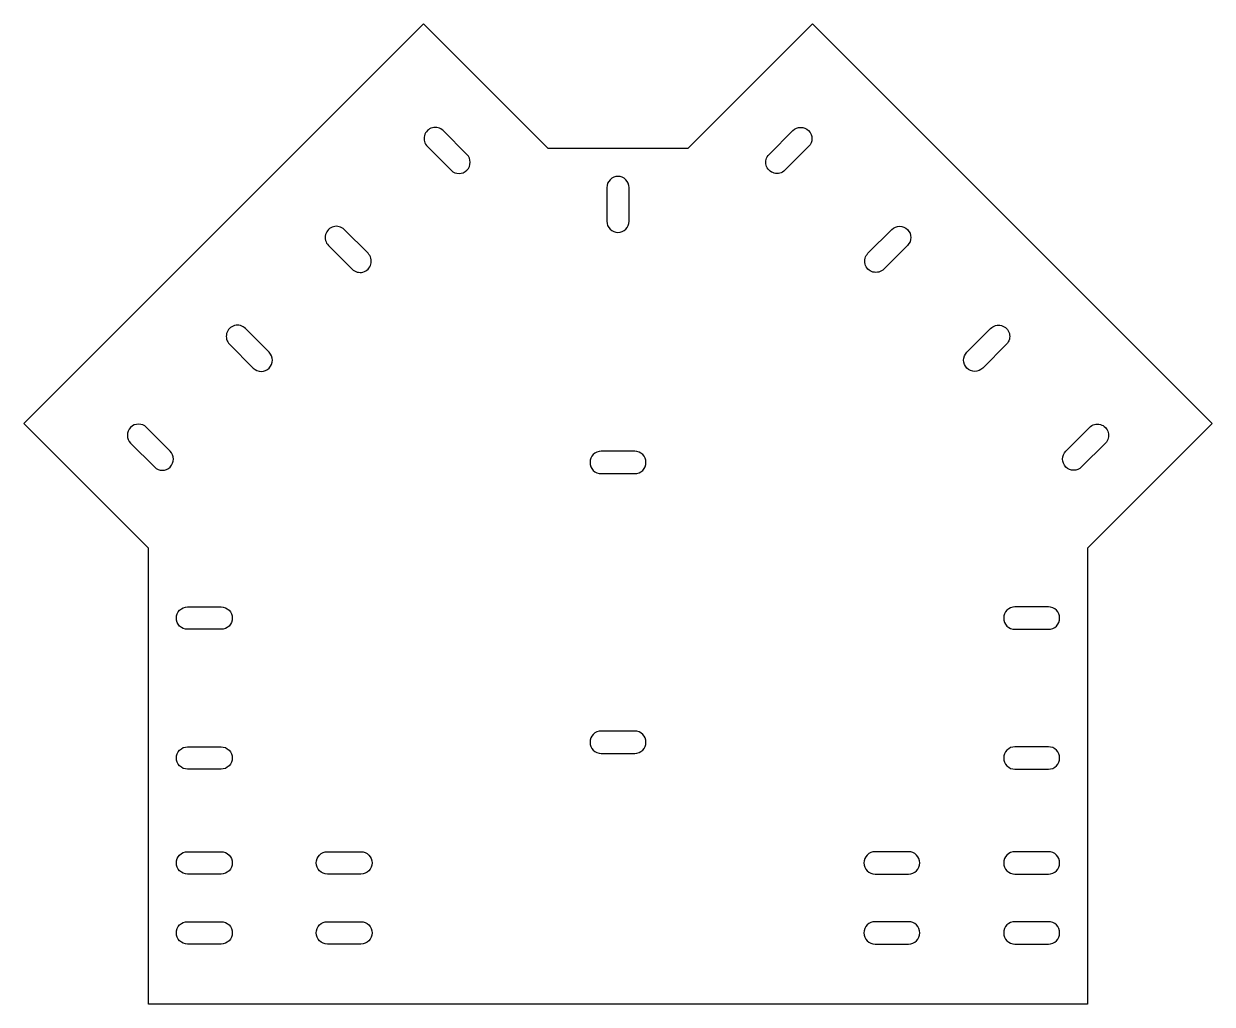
# Model space of a CAD drawing. Header units: millimetres. Extents: x 1819 to 2244, y 221 to 571.
import ezdxf

# ---------------------------------------------------------------- set-up
doc = ezdxf.new("R2010")
doc.units = ezdxf.units.MM
doc.header["$MEASUREMENT"] = 0

msp = doc.modelspace()

# ---------------------------------------------------------------- linework, layer by layer
for p, q in [((1818.91, 428.6), (1961.78, 571.47)), ((1961.78, 571.47), (2006.33, 526.92)), ((2056.33, 526.92), (2100.88, 571.47)), ((2100.88, 571.47), (2243.75, 428.6)), ((2056.33, 526.92), (2006.33, 526.92)), ((1863.46, 384.05), (1818.91, 428.6)), ((2243.75, 428.6), (2199.21, 384.05)), ((2021.33, 414.68), (2021.33, 414.68)), ((1863.46, 221.05), (1863.46, 384.05)), ((2199.21, 384.05), (2199.21, 221.05)), ((2169.21, 359.05), (2169.21, 359.05)), ((1923.46, 271.55), (1923.46, 271.55)), ((2139.21, 271.55), (2139.21, 271.55)), ((1923.46, 246.55), (1923.46, 246.55)), ((2139.21, 246.55), (2139.21, 246.55)), ((2199.21, 221.05), (1863.46, 221.05))]:
    msp.add_line(p, q)
for points in [[(1968.84, 533.27, 1), (1963.18, 527.61), (1971.67, 519.12, 1), (1977.32, 524.78)], [(2093.83, 533.27, -1), (2099.48, 527.61), (2091, 519.12, -1), (2085.34, 524.78)], [(2035.33, 512.92, 0.414214), (2031.33, 516.92), (2031.33, 516.92, 0.414214), (2027.33, 512.92), (2027.33, 500.92, 0.414214), (2031.33, 496.92), (2031.33, 496.92, 0.414214), (2035.33, 500.92)], [(1933.48, 497.91, 1), (1927.83, 492.25), (1936.31, 483.77, 1), (1941.97, 489.43)], [(2129.18, 497.91, -1), (2134.84, 492.25), (2126.35, 483.77, -1), (2120.7, 489.43)], [(1898.13, 462.56, 1), (1892.47, 456.9), (1900.96, 448.41, 1), (1906.61, 454.07)], [(2164.54, 462.56, -1), (2170.2, 456.9), (2161.71, 448.41, -1), (2156.05, 454.07)], [(1862.77, 427.2, 1), (1857.11, 421.54), (1865.6, 413.06, 1), (1871.26, 418.71)], [(2199.89, 427.2, -1), (2205.55, 421.54), (2197.07, 413.06, -1), (2191.41, 418.71)], [(2021.33, 414.68, 0.414214), (2025.33, 410.68), (2037.33, 410.68, 0.414214), (2041.33, 414.68), (2041.33, 414.68, 0.414214), (2037.33, 418.68), (2025.33, 418.68, 0.414214)], [(1893.46, 359.05, -0.414214), (1889.46, 355.05), (1877.46, 355.05, -0.414214), (1873.46, 359.05), (1873.46, 359.05, -0.414214), (1877.46, 363.05), (1889.46, 363.05, -0.414214)], [(2169.21, 359.05, 0.414214), (2173.21, 355.05), (2185.21, 355.05, 0.414214), (2189.21, 359.05), (2189.21, 359.05, 0.414214), (2185.21, 363.05), (2173.21, 363.05, 0.414214)], [(2021.33, 314.68, 0.414214), (2025.33, 310.68), (2037.33, 310.68, 0.414214), (2041.33, 314.68), (2041.33, 314.68, 0.414214), (2037.33, 318.68), (2025.33, 318.68, 0.414214)], [(1893.46, 309.05, -0.414214), (1889.46, 305.05), (1877.46, 305.05, -0.414214), (1873.46, 309.05), (1873.46, 309.05, -0.414214), (1877.46, 313.05), (1889.46, 313.05, -0.414214)], [(2169.21, 309.05, 0.414214), (2173.21, 305.05), (2185.21, 305.05, 0.414214), (2189.21, 309.05), (2189.21, 309.05, 0.414214), (2185.21, 313.05), (2173.21, 313.05, 0.414214)], [(1893.46, 271.55, -0.414214), (1889.46, 267.55), (1877.46, 267.55, -0.414214), (1873.46, 271.55), (1873.46, 271.55, -0.414214), (1877.46, 275.55), (1889.46, 275.55, -0.414214)], [(1927.46, 267.55, -0.414214), (1923.46, 271.55), (1923.46, 271.55, -0.414214), (1927.46, 275.55), (1939.46, 275.55, -0.414214), (1943.46, 271.55, -0.414214), (1939.46, 267.55)], [(2135.21, 267.55, 0.414214), (2139.21, 271.55), (2139.21, 271.55, 0.414214), (2135.21, 275.55), (2123.21, 275.55, 0.414214), (2119.21, 271.55, 0.414214), (2123.21, 267.55)], [(2169.21, 271.55, 0.414214), (2173.21, 267.55), (2185.21, 267.55, 0.414214), (2189.21, 271.55), (2189.21, 271.55, 0.414214), (2185.21, 275.55), (2173.21, 275.55, 0.414214)], [(1893.46, 246.55, -0.414214), (1889.46, 242.55), (1877.46, 242.55, -0.414214), (1873.46, 246.55), (1873.46, 246.55, -0.414214), (1877.46, 250.55), (1889.46, 250.55, -0.414214)], [(1927.46, 242.55, -0.414214), (1923.46, 246.55), (1923.46, 246.55, -0.414214), (1927.46, 250.55), (1939.46, 250.55, -0.414214), (1943.46, 246.55, -0.414214), (1939.46, 242.55)], [(2135.21, 242.55, 0.414214), (2139.21, 246.55), (2139.21, 246.55, 0.414214), (2135.21, 250.55), (2123.21, 250.55, 0.414214), (2119.21, 246.55, 0.414214), (2123.21, 242.55)], [(2169.21, 246.55, 0.414214), (2173.21, 242.55), (2185.21, 242.55, 0.414214), (2189.21, 246.55), (2189.21, 246.55, 0.414214), (2185.21, 250.55), (2173.21, 250.55, 0.414214)]]:
    msp.add_lwpolyline(points, format="xyb", close=True)

doc.saveas('drawing.dxf')
